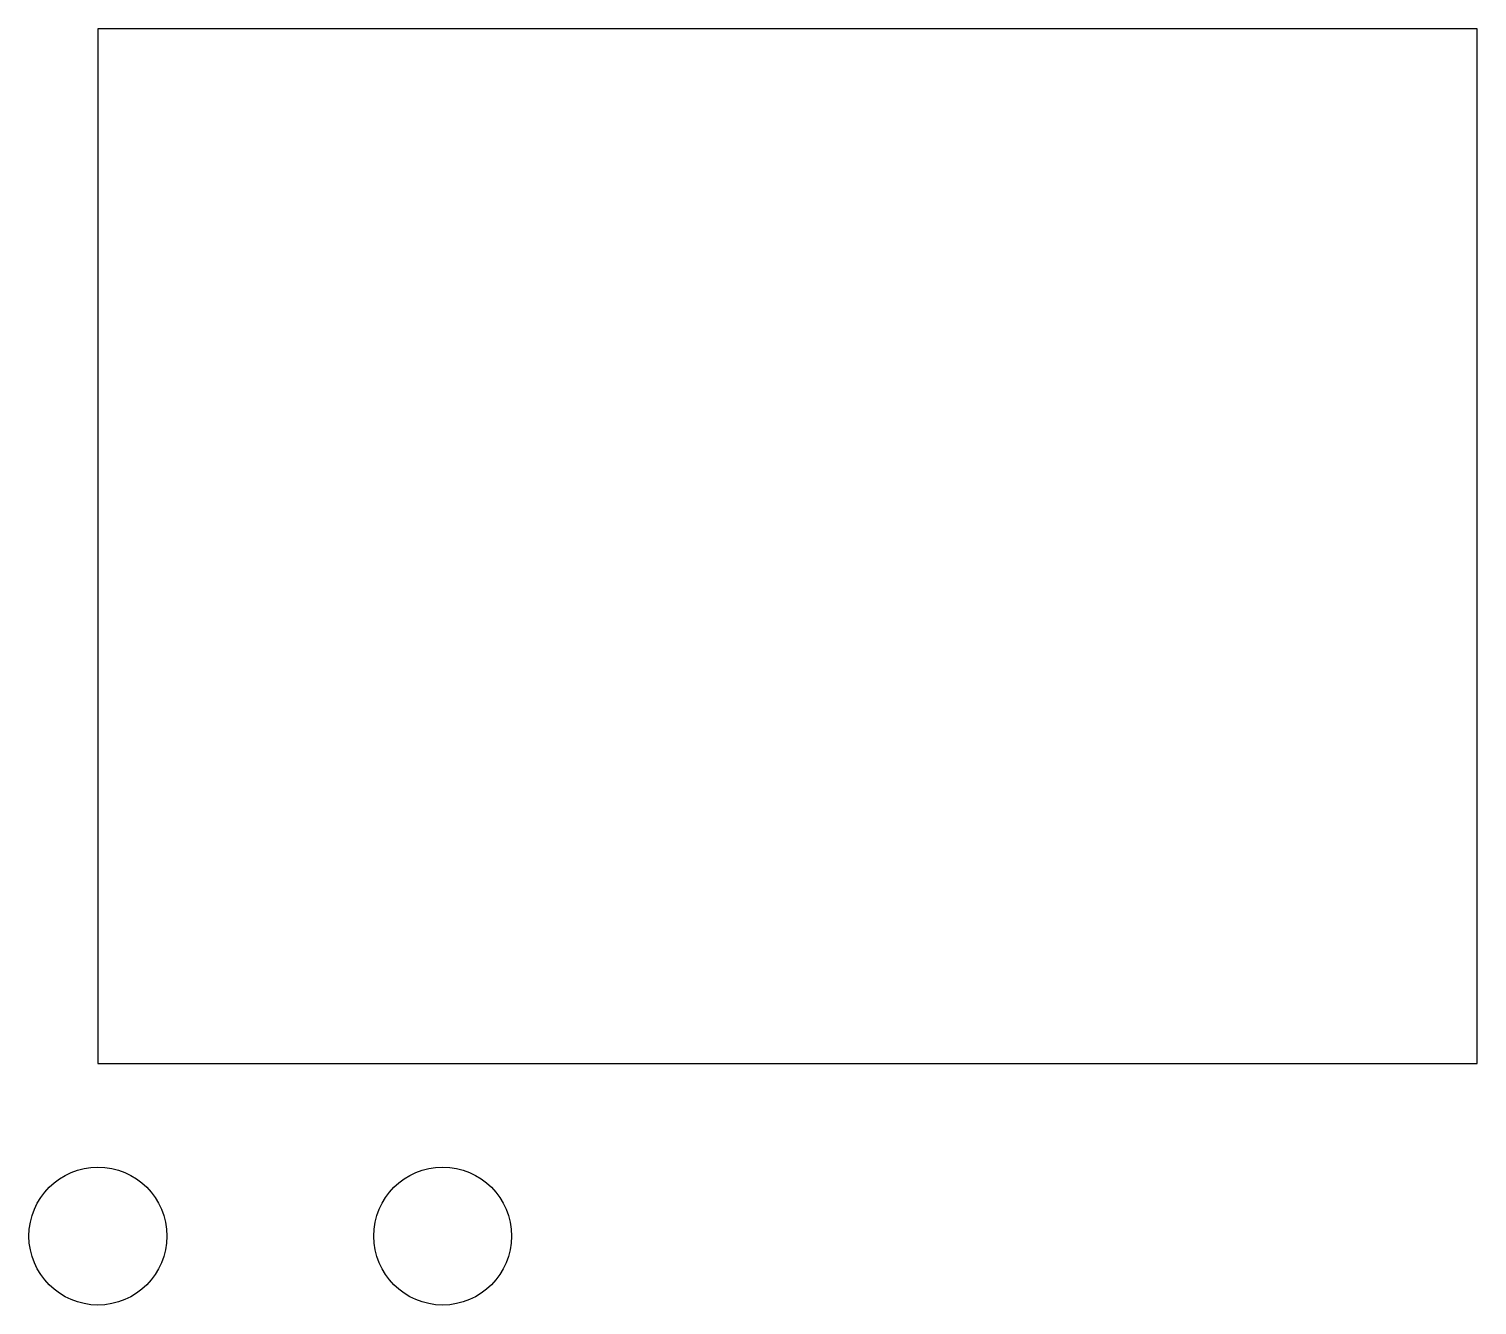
# Model space of a CAD drawing. Header units: metres. Extents: x -0.4 to 8, y -1.4 to 6.
import ezdxf

# ---------------------------------------------------------------- set-up
doc = ezdxf.new("R2010")
doc.units = ezdxf.units.M

msp = doc.modelspace()

# ---------------------------------------------------------------- linework, layer by layer
at = {"layer": 'FLOOR-FINISH'}
msp.add_lwpolyline([(0, 0), (8, 0), (8, 6), (0, 6)], close=True, dxfattribs=at)
at = {"layer": 'OPENING-D'}
for centre in [(0, -1), (2, -1)]:
    msp.add_circle(centre, 0.4, dxfattribs=at)
at = {"layer": 'PARTITION-01'}
for p, q in [((8, 6), (0, 6)), ((0, 6), (0, 0)), ((8, 0), (8, 6)), ((0, 0), (8, 0))]:
    msp.add_line(p, q, dxfattribs=at)

doc.saveas('drawing.dxf')
